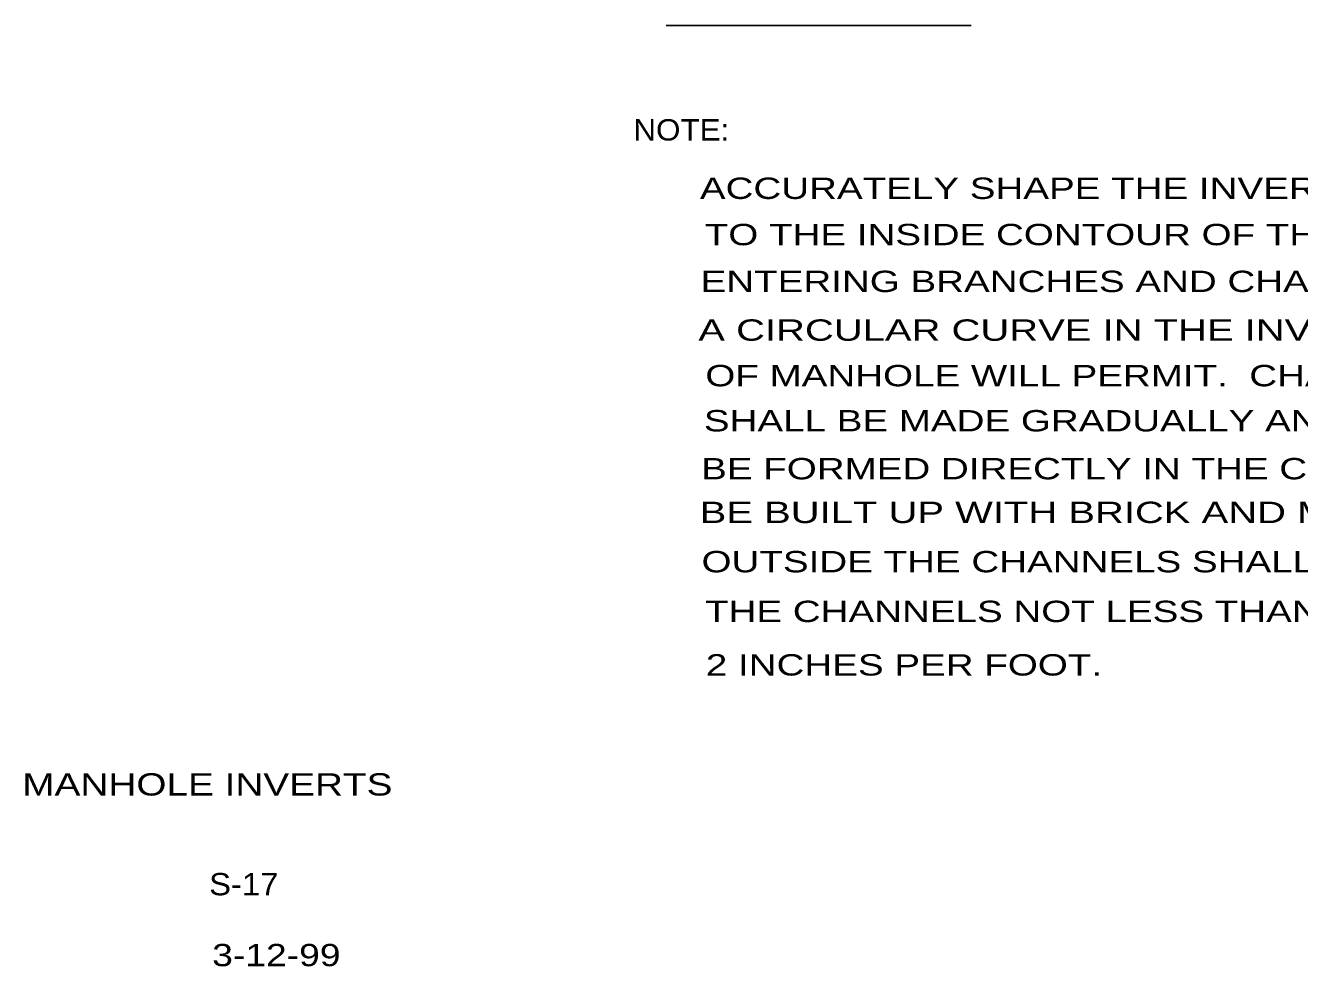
# Model space of a CAD drawing. Extents: x -6742 to 22381, y -5996 to 22381.
# Drawn here: x -5934 to 928, y -5996 to -928 of the extents above; entities that cross this region are included whole.
import ezdxf

# ---------------------------------------------------------------- set-up
doc = ezdxf.new("R2010")
doc.units = 0
doc.header["$LTSCALE"] = 46
doc.layers.add('63', color=7, linetype='Continuous', lineweight=25)

msp = doc.modelspace()

# ---------------------------------------------------------------- linework, layer by layer
at = {"layer": '63'}
msp.add_line((-2482.85, -928.37), (-840.16, -928.37), dxfattribs=at)

# ---------------------------------------------------------------- texts
for s, height, width, p in [('NOTE:', 115, 1.1, (-2660.21, -1547.81)), ('ACCURATELY SHAPE THE INVERTS TO A SMOOTH SEMI-CIRCLE CONFORMING', 115, 1.35, (-2301.83, -1862.53)), ('TO THE INSIDE CONTOUR OF THE ADJACENT SEWER SECTIONS.  ALL', 115, 1.35, (-2275.58, -2111.67)), ('ENTERING BRANCHES AND CHANGES IN DIRECTIONS SHALL BE FORMED BY', 115, 1.35, (-2297.97, -2363.89)), ('A CIRCULAR CURVE IN THE INVERT OF AS LARGE A RADIUS AS THE SIZE', 115, 1.4, (-2310.22, -2626.11)), ('OF MANHOLE WILL PERMIT.  CHANGES IN SIZE AND GRADE OF THE CHANNELS', 115, 1.35, (-2272.51, -2871.4)), ('SHALL BE MADE GRADUALLY AND EVENLY.  THE INVERT CHANNELS SHALL', 115, 1.35, (-2280.39, -3114.4)), ('BE FORMED DIRECTLY IN THE CONCRETE OF THE MANHOLE BASE, OR SHALL', 115, 1.35, (-2295.24, -3372.51)), ('BE BUILT UP WITH BRICK AND MORTAR.  THE FLOOR OF THE MANHOLE', 115, 1.4, (-2303.07, -3607.84)), ('OUTSIDE THE CHANNELS SHALL BE SMOOTH AND SHALL SLOPE TOWARD', 115, 1.35, (-2292.93, -3873.29)), ('THE CHANNELS NOT LESS THAN 1 INCH PER FOOT NOR MORE THAN', 115, 1.35, (-2274.26, -4141.11)), ('2 INCHES PER FOOT.', 115, 1.35, (-2269.7, -4429.12)), ('MANHOLE INVERTS', 120, 1.3, (-5951.45, -5075.28)), ('S-17', 120, 1.1, (-4944.96, -5612.4)), ('3-12-99', 120, 1.25, (-4928.76, -5994.34))]:
    msp.add_text(s, height=height, dxfattribs=dict(at, width=width)).set_placement(p)

doc.saveas('drawing.dxf')
